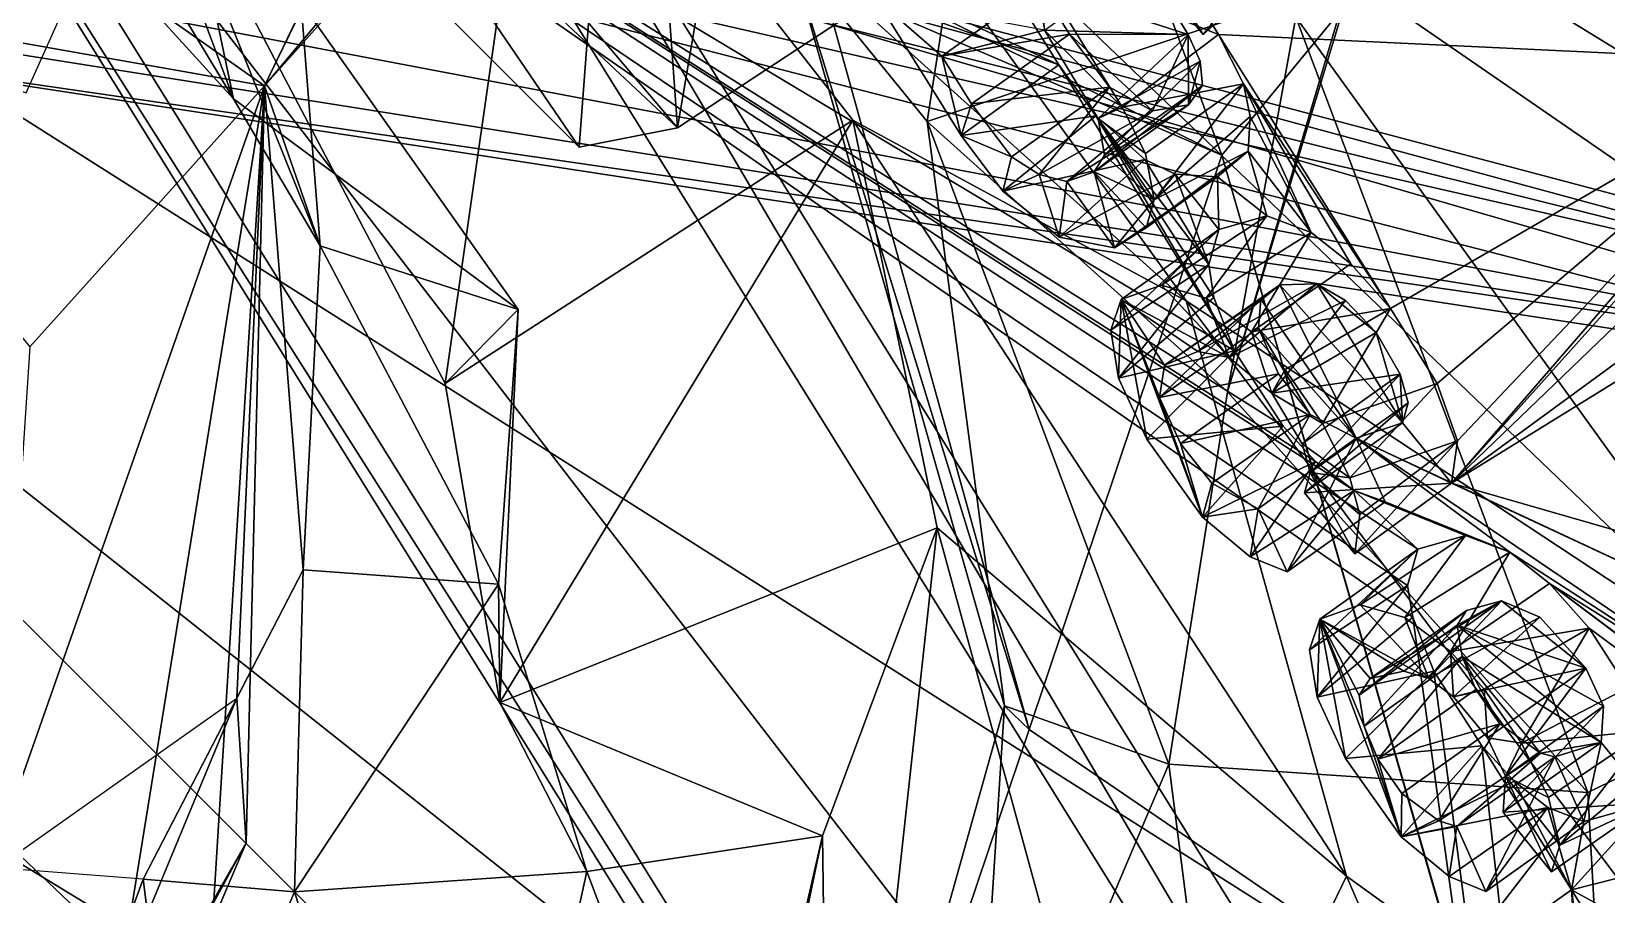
# Model space of a CAD drawing. Header units: metres. Extents: x -7.7 to 8, y -8.9 to 8.6.
# Drawn here: x 2.551 to 4.59, y -1.912 to -0.795 of the extents above; entities that cross this region are included whole.
import ezdxf

# ---------------------------------------------------------------- set-up
doc = ezdxf.new("R2010")
doc.units = ezdxf.units.M
doc.layers.add('LIBERTY', color=1, linetype='CONTINUOUS')

msp = doc.modelspace()

# ---------------------------------------------------------------- linework, layer by layer
at = {"layer": 'LIBERTY', "color": 7}
for points in [[(-7.53329, 8.63299, 0.068), (6.51222, 8.63299, 0.068), (-7.65053, -5.52977, 0.068)], [(-7.65053, -5.52977, 0.068), (6.51222, 8.63299, 0.068), (-7.53329, -5.64701, 0.068)], [(6.51222, 8.63299, 0.068), (6.62947, 8.51574, 0.068), (-7.53329, -5.64701, 0.068)], [(6.62947, 8.51574, 0.068), (6.51222, -5.64701, 0.068), (-7.53329, -5.64701, 0.068)], [(-7.53329, 8.51574, 1.70282), (-7.53329, -5.52977, 1.70282), (6.51222, -5.52977, 1.70282)], [(6.51222, 8.51574, 1.70282), (-7.53329, 8.51574, 1.70282), (6.51222, -5.52977, 1.70282)]]:
    msp.add_3dface(points, dxfattribs=at)
at = {"layer": 'LIBERTY', "color": 8}
for points in [[(3.09125, -2.94536, 1.95232), (2.42147, -2.90493, 3.33025), (-0.476806, 1.00573, 1.70282)], [(3.09125, -2.94536, 1.95232), (-0.476806, 1.00573, 1.70282), (3.81552, -3.07995, 1.70282)], [(-0.476806, 1.00573, 1.70282), (4.36626, -2.83686, 1.70282), (3.81552, -3.07995, 1.70282)], [(-0.476806, 1.00573, 1.70282), (4.42365, -2.10151, 1.70282), (4.36626, -2.83686, 1.70282)], [(-0.476806, 1.00573, 1.70282), (4.09195, -0.954796, 1.70282), (4.42365, -2.10151, 1.70282)], [(-0.476806, 1.00573, 1.70282), (4.42515, -0.550049, 1.70282), (4.09195, -0.954796, 1.70282)], [(2.16736, 0.186922, 29.0516), (2.81202, -0.882034, 33.3755), (2.61659, -0.356624, 28.8649)], [(2.36592, -0.391773, 33.5739), (2.81202, -0.882034, 33.3755), (2.16736, 0.186922, 29.0516)], [(3.57094, 0.163395, 33.2187), (3.38713, -0.919402, 34.2822), (3.32601, -0.066635, 33.1749)], [(3.64106, -0.752507, 34.4576), (3.38713, -0.919402, 34.2822), (3.57094, 0.163395, 33.2187)], [(3.2598, -0.944465, 34.0276), (3.04172, -0.726131, 33.5475), (3.32601, -0.066635, 33.1749)], [(3.38713, -0.919402, 34.2822), (3.2598, -0.944465, 34.0276), (3.32601, -0.066635, 33.1749)], [(1.67952, -0.240469, 2.20049), (1.68753, -0.217203, 2.21769), (3.08211, -3.47041, 1.70282)], [(1.68753, -0.217203, 2.40791), (1.6805, -0.238395, 2.42249), (3.08211, -3.47041, 1.96668)], [(1.68753, -0.217203, 2.21769), (1.68753, -0.217203, 2.40791), (3.08211, -3.47041, 1.96668)], [(1.68753, -0.217203, 2.21769), (3.08211, -3.47041, 1.96668), (3.08211, -3.47041, 1.70282)], [(0.684698, -2.35278, 2.20046), (1.67952, -0.240469, 2.20049), (3.06417, -3.4705, 1.70282)], [(1.6805, -0.238395, 2.42249), (0.686482, -2.349, 2.42246), (3.06599, -3.47042, 1.98412)], [(1.67952, -0.240469, 2.20049), (3.08211, -3.47041, 1.70282), (3.06417, -3.4705, 1.70282)], [(1.6805, -0.238395, 2.42249), (3.06599, -3.47042, 1.98412), (3.08211, -3.47041, 1.96668)], [(4.41202, -0.226381, 16.4882), (4.09945, -1.26121, 11.1525), (4.25741, -0.726772, 10.876)], [(4.41202, -0.226381, 16.4882), (4.18778, -0.776061, 16.7334), (4.09945, -1.26121, 11.1525)], [(2.77332, -0.361149, 37.7065), (1.01292, -0.27148, 38.6061), (2.54358, -0.874036, 37.661)], [(4.06809, -0.798534, 29.933), (4.21234, -0.619004, 30.4223), (3.65123, -0.292127, 29.9212)], [(4.06809, -0.798534, 29.933), (3.65123, -0.292127, 29.9212), (3.9366, -0.590137, 29.0902)], [(3.86121, -0.329873, 2.36882), (3.56432, -0.69451, 2.36983), (4.09195, -0.954796, 1.92482)], [(4.42515, -0.550049, 1.92482), (3.86121, -0.329873, 2.36882), (4.09195, -0.954796, 1.92482)], [(2.61659, -0.356624, 28.8649), (3.08624, -1.25038, 28.5342), (3.20932, -0.390349, 28.0347)], [(2.61659, -0.356624, 28.8649), (3.18107, -1.15488, 33.3148), (3.08624, -1.25038, 28.5342)], [(2.81202, -0.882034, 33.3755), (3.18107, -1.15488, 33.3148), (2.61659, -0.356624, 28.8649)], [(3.79187, -0.387179, 10.0829), (3.7107, -0.911262, 10.2837), (3.53276, -0.692313, 7.23538)], [(4.25741, -0.726772, 10.876), (3.7107, -0.911262, 10.2837), (3.79187, -0.387179, 10.0829)], [(2.36592, -0.391773, 33.5739), (2.77341, -0.696311, 34.8756), (2.81202, -0.882034, 33.3755)], [(3.20932, -0.390349, 28.0347), (3.08624, -1.25038, 28.5342), (3.61436, -0.909579, 27.9094)], [(3.20932, -0.390349, 28.0347), (4.04582, -1.14359, 23.0502), (3.50184, -0.389012, 22.7512)], [(3.20932, -0.390349, 28.0347), (3.61436, -0.909579, 27.9094), (4.04582, -1.14359, 23.0502)], [(3.50184, -0.389012, 22.7512), (4.82246, -1.65586, 17.2668), (4.18778, -0.776061, 16.7334)], [(3.50184, -0.389012, 22.7512), (4.04582, -1.14359, 23.0502), (4.82246, -1.65586, 17.2668)], [(4.50979, -0.400688, 29.9379), (4.06809, -0.798534, 29.933), (3.9366, -0.590137, 29.0902)], [(4.50979, -0.400688, 29.9379), (4.21234, -0.619004, 30.4223), (4.06809, -0.798534, 29.933)], [(2.24523, -0.437132, 38.2854), (2.16848, -0.743574, 38.1501), (2.85238, -0.865172, 37.6327)], [(3.05978, -0.438064, 37.6779), (2.24523, -0.437132, 38.2854), (2.85238, -0.865172, 37.6327)], [(3.05978, -0.438064, 37.6779), (2.85238, -0.865172, 37.6327), (3.1366, -0.526411, 36.4591)], [(3.1366, -0.526411, 36.4591), (2.85238, -0.865172, 37.6327), (2.98956, -0.710726, 35.9501)], [(3.38713, -0.919402, 34.2822), (3.04777, -0.519412, 34.2721), (2.98753, -0.544816, 34.0013)], [(3.38713, -0.919402, 34.2822), (3.64106, -0.752507, 34.4576), (3.04777, -0.519412, 34.2721)], [(3.2598, -0.944465, 34.0276), (3.38713, -0.919402, 34.2822), (2.98753, -0.544816, 34.0013)], [(3.2598, -0.944465, 34.0276), (2.98753, -0.544816, 34.0013), (3.04172, -0.726131, 33.5475)], [(4.42515, -0.550049, 1.92482), (4.09195, -0.954796, 1.92482), (4.09195, -0.954796, 1.70282)], [(4.42515, -0.550049, 1.70282), (4.42515, -0.550049, 1.92482), (4.09195, -0.954796, 1.70282)], [(3.53276, -0.692313, 7.23538), (3.81071, -1.66783, 7.18759), (3.84272, -1.69853, 2.49447)], [(3.53276, -0.692313, 7.23538), (3.84272, -1.69853, 2.49447), (3.56432, -0.69451, 2.36983)], [(3.53276, -0.692313, 7.23538), (3.7107, -0.911262, 10.2837), (3.81071, -1.66783, 7.18759)], [(2.77341, -0.696311, 34.8756), (2.92458, -1.07215, 35.034), (2.81202, -0.882034, 33.3755)], [(2.90045, -0.7656, 35.4425), (2.92458, -1.07215, 35.034), (2.77341, -0.696311, 34.8756)], [(2.98956, -0.710726, 35.9501), (2.85238, -0.865172, 37.6327), (2.90045, -0.7656, 35.4425)], [(3.56432, -0.69451, 2.36983), (3.84272, -1.69853, 2.49447), (4.09195, -0.954796, 1.92482)], [(4.25741, -0.726772, 10.876), (4.09945, -1.26121, 11.1525), (3.7107, -0.911262, 10.2837)], [(2.16848, -0.743574, 38.1501), (2.54826, -1.20308, 37.757), (2.85238, -0.865172, 37.6327)], [(2.90045, -0.7656, 35.4425), (2.85238, -0.865172, 37.6327), (2.92458, -1.07215, 35.034)], [(4.09945, -1.26121, 11.1525), (4.18778, -0.776061, 16.7334), (4.56634, -1.78009, 10.9593)], [(4.18778, -0.776061, 16.7334), (4.82246, -1.65586, 17.2668), (4.56634, -1.78009, 10.9593)], [(2.85238, -0.865172, 37.6327), (2.5054, -1.85354, 36.4519), (2.67575, -1.95749, 36.3386)], [(2.85238, -0.865172, 37.6327), (2.54826, -1.20308, 37.757), (2.5054, -1.85354, 36.4519)], [(2.85238, -0.865172, 37.6327), (2.67575, -1.95749, 36.3386), (2.78516, -1.94827, 36.3118)], [(2.85238, -0.865172, 37.6327), (2.78516, -1.94827, 36.3118), (2.82858, -1.84536, 36.3115)], [(2.81668, -1.65788, 36.3139), (2.85238, -0.865172, 37.6327), (2.82858, -1.84536, 36.3115)], [(2.85238, -0.865172, 37.6327), (2.81668, -1.65788, 36.3139), (2.90236, -1.49199, 35.0762)], [(2.85238, -0.865172, 37.6327), (2.90236, -1.49199, 35.0762), (2.92458, -1.07215, 35.034)], [(2.81202, -0.882034, 33.3755), (2.92458, -1.07215, 35.034), (3.18107, -1.15488, 33.3148)], [(3.08624, -1.25038, 28.5342), (3.15706, -1.6635, 28.5097), (3.61436, -0.909579, 27.9094)], [(3.61436, -0.909579, 27.9094), (3.15706, -1.6635, 28.5097), (3.72365, -1.43733, 27.678)], [(3.61436, -0.909579, 27.9094), (4.25346, -1.8885, 23.2834), (4.04582, -1.14359, 23.0502)], [(3.61436, -0.909579, 27.9094), (3.72365, -1.43733, 27.678), (4.25346, -1.8885, 23.2834)], [(3.7107, -0.911262, 10.2837), (4.02365, -1.74363, 11.014), (3.81071, -1.66783, 7.18759)], [(4.09945, -1.26121, 11.1525), (4.02365, -1.74363, 11.014), (3.7107, -0.911262, 10.2837)], [(3.84272, -1.69853, 2.49447), (4.42226, -2.09404, 1.95633), (4.09195, -0.954796, 1.92482)], [(4.09195, -0.954796, 1.92482), (4.42226, -2.09404, 1.95633), (4.09195, -0.954796, 1.70282)], [(4.09195, -0.954796, 1.70282), (4.42226, -2.09404, 1.95633), (4.42365, -2.10151, 1.70282)], [(2.92458, -1.07215, 35.034), (2.90236, -1.49199, 35.0762), (3.15531, -1.51025, 33.4188)], [(2.92458, -1.07215, 35.034), (3.15531, -1.51025, 33.4188), (3.18107, -1.15488, 33.3148)], [(3.08624, -1.25038, 28.5342), (3.18107, -1.15488, 33.3148), (3.15706, -1.6635, 28.5097)], [(3.18107, -1.15488, 33.3148), (3.15531, -1.51025, 33.4188), (3.15706, -1.6635, 28.5097)], [(4.04582, -1.14359, 23.0502), (5.01217, -2.43644, 17.5467), (4.82246, -1.65586, 17.2668)], [(4.04582, -1.14359, 23.0502), (4.25346, -1.8885, 23.2834), (5.01217, -2.43644, 17.5467)], [(4.02365, -1.74363, 11.014), (4.09945, -1.26121, 11.1525), (4.56634, -1.78009, 10.9593)], [(3.15706, -1.6635, 28.5097), (3.57485, -1.8363, 27.7961), (3.72365, -1.43733, 27.678)], [(3.72365, -1.43733, 27.678), (3.57485, -1.8363, 27.7961), (3.58648, -2.6871, 23.4729)], [(3.72365, -1.43733, 27.678), (3.58648, -2.6871, 23.4729), (3.99404, -2.4262, 23.4057)], [(3.72365, -1.43733, 27.678), (3.99404, -2.4262, 23.4057), (4.25346, -1.8885, 23.2834)], [(2.90236, -1.49199, 35.0762), (2.69532, -1.89272, 35.0338), (2.89114, -1.90897, 33.3944)], [(2.90236, -1.49199, 35.0762), (2.81668, -1.65788, 36.3139), (2.69532, -1.89272, 35.0338)], [(3.15531, -1.51025, 33.4188), (2.90236, -1.49199, 35.0762), (2.89114, -1.90897, 33.3944)], [(3.15531, -1.51025, 33.4188), (2.89114, -1.90897, 33.3944), (3.26983, -1.88262, 28.5144)], [(3.15531, -1.51025, 33.4188), (3.26983, -1.88262, 28.5144), (3.15706, -1.6635, 28.5097)], [(2.69532, -1.89272, 35.0338), (2.81668, -1.65788, 36.3139), (2.50383, -2.41183, 34.9356)], [(2.81668, -1.65788, 36.3139), (2.82858, -1.84536, 36.3115), (2.50383, -2.41183, 34.9356)], [(2.50511, -1.87795, 35.4904), (2.81668, -1.65788, 36.3139), (2.69532, -1.89272, 35.0338)], [(3.15706, -1.6635, 28.5097), (3.26983, -1.88262, 28.5144), (3.57485, -1.8363, 27.7961)], [(3.81071, -1.66783, 7.18759), (3.76726, -2.34854, 7.31352), (3.60259, -2.41119, 2.65187)], [(3.81071, -1.66783, 7.18759), (3.60259, -2.41119, 2.65187), (3.84272, -1.69853, 2.49447)], [(4.02365, -1.74363, 11.014), (3.76726, -2.34854, 7.31352), (3.81071, -1.66783, 7.18759)], [(4.82246, -1.65586, 17.2668), (4.60871, -2.55229, 11.3975), (4.56634, -1.78009, 10.9593)], [(3.84272, -1.69853, 2.49447), (3.60259, -2.41119, 2.65187), (4.42226, -2.09404, 1.95633)], [(4.02365, -1.74363, 11.014), (4.10462, -2.37792, 11.4317), (3.76726, -2.34854, 7.31352)], [(4.10462, -2.37792, 11.4317), (4.02365, -1.74363, 11.014), (4.56634, -1.78009, 10.9593)], [(4.60871, -2.55229, 11.3975), (4.10462, -2.37792, 11.4317), (4.56634, -1.78009, 10.9593)], [(2.67575, -1.95749, 36.3386), (2.5054, -1.85354, 36.4519), (2.19262, -2.61583, 35.2736)], [(2.82858, -1.84536, 36.3115), (2.47122, -2.50258, 35.147), (2.50383, -2.41183, 34.9356)], [(2.82858, -1.84536, 36.3115), (2.78516, -1.94827, 36.3118), (2.47122, -2.50258, 35.147)], [(3.26983, -1.88262, 28.5144), (3.4604, -2.38711, 27.9572), (3.57485, -1.8363, 27.7961)], [(3.57485, -1.8363, 27.7961), (3.27509, -3.14665, 23.7671), (3.58648, -2.6871, 23.4729)], [(3.57485, -1.8363, 27.7961), (3.4604, -2.38711, 27.9572), (3.27509, -3.14665, 23.7671)], [(2.69532, -1.89272, 35.0338), (2.50383, -2.41183, 34.9356), (2.74214, -2.26462, 33.4526)], [(2.69532, -1.89272, 35.0338), (2.74214, -2.26462, 33.4526), (2.89114, -1.90897, 33.3944)], [(2.89114, -1.90897, 33.3944), (3.11034, -2.60907, 29.1039), (3.26983, -1.88262, 28.5144)], [(3.26983, -1.88262, 28.5144), (3.11034, -2.60907, 29.1039), (3.4604, -2.38711, 27.9572)], [(4.25346, -1.8885, 23.2834), (3.99404, -2.4262, 23.4057), (4.71943, -2.96293, 17.5534)], [(4.25346, -1.8885, 23.2834), (4.71943, -2.96293, 17.5534), (5.01217, -2.43644, 17.5467)], [(2.89114, -1.90897, 33.3944), (2.74214, -2.26462, 33.4526), (3.11034, -2.60907, 29.1039)]]:
    msp.add_3dface(points, dxfattribs=at)
at = {"layer": 'LIBERTY', "color": 6}
for points in [[(5.55437, 0.389197, 34.1031), (7.35509, -2.50623, 33.6203), (2.68287, 0.361158, 28.6955)], [(2.12147, 0.088042, 28.8818), (2.53156, 0.379652, 28.6626), (5.18581, -3.88819, 27.9509)], [(2.53156, 0.379652, 28.6626), (2.68287, 0.361158, 28.6955), (5.18581, -3.88819, 27.9509)], [(2.68287, 0.361158, 28.6955), (5.24294, -3.75526, 28.0091), (5.18581, -3.88819, 27.9509)], [(2.68287, 0.361158, 28.6955), (7.73809, -3.12207, 33.5176), (5.24294, -3.75526, 28.0091)], [(7.35509, -2.50623, 33.6203), (7.73809, -3.12207, 33.5176), (2.68287, 0.361158, 28.6955)], [(2.13823, -0.026124, 28.9868), (2.12147, 0.088042, 28.8818), (4.77571, -4.17979, 28.1702)], [(4.77571, -4.17979, 28.1702), (2.12147, 0.088042, 28.8818), (5.18581, -3.88819, 27.9509)], [(4.86078, -0.835088, 33.0027), (5.00973, 0.001915, 34.3944), (3.67388, -0.132248, 31.7176)], [(4.69831, -4.14255, 28.3003), (2.13823, -0.026124, 28.9868), (4.77571, -4.17979, 28.1702)], [(4.33934, -1.5532, 31.0725), (2.13823, -0.026124, 28.9868), (4.69831, -4.14255, 28.3003)], [(4.33934, -1.5532, 31.0725), (4.33273, -1.5123, 31.1145), (2.13823, -0.026124, 28.9868)], [(4.33273, -1.5123, 31.1145), (4.34577, -1.46511, 31.2016), (2.13823, -0.026124, 28.9868)], [(4.17154, -1.30573, 31.0878), (4.10872, -1.20832, 31.0998), (2.13823, -0.026124, 28.9868)], [(4.21345, -1.35174, 31.105), (4.17154, -1.30573, 31.0878), (2.13823, -0.026124, 28.9868)], [(4.26359, -1.38933, 31.1487), (4.21345, -1.35174, 31.105), (2.13823, -0.026124, 28.9868)], [(4.34577, -1.46511, 31.2016), (4.26359, -1.38933, 31.1487), (2.13823, -0.026124, 28.9868)], [(4.10872, -1.20832, 31.0998), (3.88089, -0.837985, 31.1662), (2.13823, -0.026124, 28.9868)], [(3.88089, -0.837985, 31.1662), (3.77135, -0.662108, 31.1953), (2.13823, -0.026124, 28.9868)], [(4.86078, -0.835088, 33.0027), (3.67388, -0.132248, 31.7176), (3.75123, -0.256619, 31.6969)], [(4.86078, -0.835088, 33.0027), (3.75123, -0.256619, 31.6969), (3.84321, -0.40452, 31.6722)], [(4.86078, -0.835088, 33.0027), (3.84321, -0.40452, 31.6722), (3.92056, -0.528891, 31.6515)], [(4.86078, -0.835088, 33.0027), (3.92056, -0.528891, 31.6515), (3.97178, -0.611245, 31.6377)], [(3.97178, -0.611245, 31.6377), (3.8448, -0.701533, 31.7056), (4.08776, -0.798467, 31.6057)], [(4.86078, -0.835088, 33.0027), (3.97178, -0.611245, 31.6377), (4.08776, -0.798467, 31.6057)], [(3.64438, -0.752396, 31.2631), (3.77135, -0.662108, 31.1953), (3.88089, -0.837985, 31.1662)], [(3.96306, -0.892669, 31.6726), (3.8448, -0.701533, 31.7056), (3.86246, -0.793052, 31.617)], [(3.8448, -0.701533, 31.7056), (3.96306, -0.892669, 31.6726), (4.08776, -0.798467, 31.6057)], [(4.04863, -0.798712, 31.5322), (3.98944, -0.702763, 31.5491), (3.85655, -0.736488, 31.2557)], [(3.86246, -0.793052, 31.617), (3.98944, -0.702763, 31.5491), (4.04863, -0.798712, 31.5322)], [(3.72957, -0.826776, 31.3236), (3.64438, -0.752396, 31.2631), (3.75466, -0.929396, 31.234)], [(3.72957, -0.826776, 31.3236), (3.86246, -0.793052, 31.617), (3.64438, -0.752396, 31.2631)], [(3.75466, -0.929396, 31.234), (3.64438, -0.752396, 31.2631), (3.88089, -0.837985, 31.1662)], [(3.86246, -0.793052, 31.617), (3.72957, -0.826776, 31.3236), (3.85655, -0.736488, 31.2557)], [(3.85655, -0.736488, 31.2557), (3.72957, -0.826776, 31.3236), (3.89488, -0.798114, 31.2454)], [(4.04863, -0.798712, 31.5322), (3.85655, -0.736488, 31.2557), (3.89488, -0.798114, 31.2454)], [(3.96306, -0.892669, 31.6726), (3.86246, -0.793052, 31.617), (3.9319, -0.907436, 31.5947)], [(3.9319, -0.907436, 31.5947), (3.86246, -0.793052, 31.617), (4.04863, -0.798712, 31.5322)], [(3.72957, -0.826776, 31.3236), (3.7679, -0.888401, 31.3133), (3.89488, -0.798114, 31.2454)], [(3.7679, -0.888401, 31.3133), (3.94675, -0.866574, 31.2514), (3.89488, -0.798114, 31.2454)], [(3.94675, -0.866574, 31.2514), (4.00236, -0.897403, 31.3144), (3.89488, -0.798114, 31.2454)], [(4.00236, -0.897403, 31.3144), (4.04863, -0.798712, 31.5322), (3.89488, -0.798114, 31.2454)], [(3.9319, -0.907436, 31.5947), (4.04863, -0.798712, 31.5322), (4.0642, -0.833119, 31.5155)], [(4.08776, -0.798467, 31.6057), (3.96306, -0.892669, 31.6726), (4.12025, -0.86243, 31.5814)], [(4.04888, -0.889813, 31.4115), (4.04863, -0.798712, 31.5322), (4.00236, -0.897403, 31.3144)], [(4.0642, -0.833119, 31.5155), (4.04863, -0.798712, 31.5322), (4.04888, -0.889813, 31.4115)], [(4.08776, -0.798467, 31.6057), (4.12025, -0.86243, 31.5814), (4.31039, -1.15361, 31.5497)], [(4.86078, -0.835088, 33.0027), (4.08776, -0.798467, 31.6057), (4.31039, -1.15361, 31.5497)], [(3.7679, -0.888401, 31.3133), (3.72957, -0.826776, 31.3236), (3.75466, -0.929396, 31.234)], [(3.94022, -0.955024, 31.547), (3.9319, -0.907436, 31.5947), (4.0642, -0.833119, 31.5155)], [(3.94022, -0.955024, 31.547), (4.0642, -0.833119, 31.5155), (4.06719, -0.864735, 31.4791)], [(4.06719, -0.864735, 31.4791), (4.0642, -0.833119, 31.5155), (4.04888, -0.889813, 31.4115)], [(4.86078, -0.835088, 33.0027), (4.31039, -1.15361, 31.5497), (4.37105, -1.25051, 31.5343)], [(4.86078, -0.835088, 33.0027), (4.37105, -1.25051, 31.5343), (4.39734, -1.32486, 31.4846)], [(4.85187, -0.864059, 32.9475), (4.86078, -0.835088, 33.0027), (4.38973, -1.37979, 31.3973)], [(4.86078, -0.835088, 33.0027), (4.39734, -1.32486, 31.4846), (4.38973, -1.37979, 31.3973)], [(3.92896, -0.903661, 31.1688), (3.75466, -0.929396, 31.234), (3.88089, -0.837985, 31.1662)], [(3.92896, -0.903661, 31.1688), (3.88089, -0.837985, 31.1662), (4.10872, -1.20832, 31.0998)], [(3.7679, -0.888401, 31.3133), (3.81978, -0.956863, 31.3193), (3.94675, -0.866574, 31.2514)], [(3.81978, -0.956863, 31.3193), (3.85565, -0.97982, 31.3558), (3.94675, -0.866574, 31.2514)], [(3.85565, -0.97982, 31.3558), (4.00236, -0.897403, 31.3144), (3.94675, -0.866574, 31.2514)], [(3.92663, -0.976484, 31.493), (4.06719, -0.864735, 31.4791), (4.04888, -0.889813, 31.4115)], [(3.92663, -0.976484, 31.493), (3.94022, -0.955024, 31.547), (4.06719, -0.864735, 31.4791)], [(3.96306, -0.892669, 31.6726), (3.99327, -0.952719, 31.6493), (4.12025, -0.86243, 31.5814)], [(3.99327, -0.952719, 31.6493), (4.00441, -1.01271, 31.5903), (4.12025, -0.86243, 31.5814)], [(4.12025, -0.86243, 31.5814), (4.00441, -1.01271, 31.5903), (4.12903, -0.904659, 31.5416)], [(4.12025, -0.86243, 31.5814), (4.12903, -0.904659, 31.5416), (4.20772, -1.05481, 31.4891)], [(4.25901, -1.09552, 31.5309), (4.12025, -0.86243, 31.5814), (4.20772, -1.05481, 31.4891)], [(4.31039, -1.15361, 31.5497), (4.12025, -0.86243, 31.5814), (4.25901, -1.09552, 31.5309)], [(4.86842, -0.919373, 32.9049), (4.85187, -0.864059, 32.9475), (4.38973, -1.37979, 31.3973)], [(3.81978, -0.956863, 31.3193), (3.7679, -0.888401, 31.3133), (3.75466, -0.929396, 31.234)], [(3.85565, -0.97982, 31.3558), (3.89138, -0.989104, 31.4103), (4.00236, -0.897403, 31.3144)], [(3.89138, -0.989104, 31.4103), (4.04888, -0.889813, 31.4115), (4.00236, -0.897403, 31.3144)], [(3.92663, -0.976484, 31.493), (4.04888, -0.889813, 31.4115), (3.89138, -0.989104, 31.4103)], [(3.99327, -0.952719, 31.6493), (3.96306, -0.892669, 31.6726), (3.9319, -0.907436, 31.5947)], [(3.80857, -1.00143, 31.239), (3.75466, -0.929396, 31.234), (3.92896, -0.903661, 31.1688)], [(3.99263, -0.960543, 31.2122), (3.80857, -1.00143, 31.239), (3.92896, -0.903661, 31.1688)], [(4.07539, -1.09653, 31.1862), (3.99263, -0.960543, 31.2122), (3.92896, -0.903661, 31.1688)], [(4.07539, -1.09653, 31.1862), (3.92896, -0.903661, 31.1688), (4.08186, -1.13918, 31.1415)], [(4.08186, -1.13918, 31.1415), (3.92896, -0.903661, 31.1688), (4.10872, -1.20832, 31.0998)], [(3.99327, -0.952719, 31.6493), (3.9319, -0.907436, 31.5947), (4.00441, -1.01271, 31.5903)], [(4.00441, -1.01271, 31.5903), (3.9319, -0.907436, 31.5947), (3.94022, -0.955024, 31.547)], [(4.12903, -0.904659, 31.5416), (4.00441, -1.01271, 31.5903), (4.12638, -0.949817, 31.4766)], [(4.20772, -1.05481, 31.4891), (4.12903, -0.904659, 31.5416), (4.12638, -0.949817, 31.4766)], [(3.80857, -1.00143, 31.239), (3.81978, -0.956863, 31.3193), (3.75466, -0.929396, 31.234)], [(4.91365, -0.996227, 32.8873), (4.86842, -0.919373, 32.9049), (4.38973, -1.37979, 31.3973)], [(3.85565, -0.97982, 31.3558), (3.81978, -0.956863, 31.3193), (3.80857, -1.00143, 31.239)], [(4.00441, -1.01271, 31.5903), (3.94022, -0.955024, 31.547), (3.92663, -0.976484, 31.493)], [(4.00441, -1.01271, 31.5903), (3.99424, -1.04877, 31.5233), (4.12638, -0.949817, 31.4766)], [(4.12638, -0.949817, 31.4766), (3.99424, -1.04877, 31.5233), (4.08634, -0.982702, 31.358)], [(4.15021, -1.03345, 31.41), (4.12638, -0.949817, 31.4766), (4.08634, -0.982702, 31.358)], [(4.20772, -1.05481, 31.4891), (4.12638, -0.949817, 31.4766), (4.15021, -1.03345, 31.41)], [(3.88167, -1.06123, 31.2962), (3.80857, -1.00143, 31.239), (3.99263, -0.960543, 31.2122)], [(4.03188, -0.979504, 31.2604), (3.88167, -1.06123, 31.2962), (3.99263, -0.960543, 31.2122)], [(3.95317, -1.07477, 31.412), (3.92663, -0.976484, 31.493), (3.89138, -0.989104, 31.4103)], [(3.99424, -1.04877, 31.5233), (4.00441, -1.01271, 31.5903), (3.92663, -0.976484, 31.493)], [(3.99424, -1.04877, 31.5233), (3.92663, -0.976484, 31.493), (3.95317, -1.07477, 31.412)], [(4.03188, -0.979504, 31.2604), (3.99263, -0.960543, 31.2122), (4.07539, -1.09653, 31.1862)], [(3.88167, -1.06123, 31.2962), (3.85565, -0.97982, 31.3558), (3.80857, -1.00143, 31.239)], [(3.89138, -0.989104, 31.4103), (3.85565, -0.97982, 31.3558), (3.88167, -1.06123, 31.2962)], [(3.95317, -1.07477, 31.412), (3.88167, -1.06123, 31.2962), (4.03188, -0.979504, 31.2604)], [(3.95317, -1.07477, 31.412), (3.89138, -0.989104, 31.4103), (3.88167, -1.06123, 31.2962)], [(4.08634, -0.982702, 31.358), (3.95317, -1.07477, 31.412), (4.03188, -0.979504, 31.2604)], [(3.99424, -1.04877, 31.5233), (3.95317, -1.07477, 31.412), (4.08634, -0.982702, 31.358)], [(4.08829, -1.0511, 31.2707), (4.08634, -0.982702, 31.358), (4.03188, -0.979504, 31.2604)], [(4.08829, -1.0511, 31.2707), (4.03188, -0.979504, 31.2604), (4.07539, -1.09653, 31.1862)], [(4.15021, -1.03345, 31.41), (4.08634, -0.982702, 31.358), (4.08829, -1.0511, 31.2707)], [(4.94556, -1.03607, 32.894), (4.91365, -0.996227, 32.8873), (4.38973, -1.37979, 31.3973)], [(4.01384, -1.12323, 31.461), (4.15021, -1.03345, 31.41), (4.08829, -1.0511, 31.2707)], [(4.01384, -1.12323, 31.461), (4.07165, -1.13983, 31.547), (4.15021, -1.03345, 31.41)], [(4.07165, -1.13983, 31.547), (4.20772, -1.05481, 31.4891), (4.15021, -1.03345, 31.41)], [(4.72099, -1.47503, 31.8902), (4.94556, -1.03607, 32.894), (4.38973, -1.37979, 31.3973)], [(3.94835, -1.18163, 31.2608), (4.08829, -1.0511, 31.2707), (4.07539, -1.09653, 31.1862)], [(3.9617, -1.14194, 31.3386), (4.08829, -1.0511, 31.2707), (3.94835, -1.18163, 31.2608)], [(3.9617, -1.14194, 31.3386), (4.01384, -1.12323, 31.461), (4.08829, -1.0511, 31.2707)], [(4.07165, -1.13983, 31.547), (4.13064, -1.18375, 31.5989), (4.20772, -1.05481, 31.4891)], [(4.13064, -1.18375, 31.5989), (4.25901, -1.09552, 31.5309), (4.20772, -1.05481, 31.4891)], [(3.95833, -1.24362, 31.1971), (3.94835, -1.18163, 31.2608), (4.07539, -1.09653, 31.1862)], [(3.95833, -1.24362, 31.1971), (4.07539, -1.09653, 31.1862), (4.08186, -1.13918, 31.1415)], [(4.13064, -1.18375, 31.5989), (4.31039, -1.15361, 31.5497), (4.25901, -1.09552, 31.5309)], [(4.10159, -1.21697, 31.5004), (4.06087, -1.20898, 31.4349), (4.21506, -1.1215, 31.4142)], [(4.21506, -1.1215, 31.4142), (4.06087, -1.20898, 31.4349), (4.16732, -1.1228, 31.3231)], [(4.25211, -1.14286, 31.455), (4.10159, -1.21697, 31.5004), (4.21506, -1.1215, 31.4142)], [(4.32612, -1.30165, 31.3823), (4.21506, -1.1215, 31.4142), (4.16732, -1.1228, 31.3231)], [(4.29193, -1.18442, 31.4742), (4.25211, -1.14286, 31.455), (4.21506, -1.1215, 31.4142)], [(4.29193, -1.18442, 31.4742), (4.21506, -1.1215, 31.4142), (4.32612, -1.30165, 31.3823)], [(3.9617, -1.14194, 31.3386), (3.94835, -1.18163, 31.2608), (3.95833, -1.24362, 31.1971)], [(3.95833, -1.24362, 31.1971), (4.08186, -1.13918, 31.1415), (4.10872, -1.20832, 31.0998)], [(3.9617, -1.14194, 31.3386), (3.95833, -1.24362, 31.1971), (3.99497, -1.32259, 31.1606)], [(4.10159, -1.21697, 31.5004), (4.01384, -1.12323, 31.461), (3.9617, -1.14194, 31.3386)], [(4.06708, -1.42376, 31.161), (3.9617, -1.14194, 31.3386), (3.99497, -1.32259, 31.1606)], [(4.06087, -1.20898, 31.4349), (4.10159, -1.21697, 31.5004), (3.9617, -1.14194, 31.3386)], [(4.06087, -1.20898, 31.4349), (3.9617, -1.14194, 31.3386), (4.01788, -1.22659, 31.3311)], [(4.01788, -1.22659, 31.3311), (3.9617, -1.14194, 31.3386), (4.01156, -1.26852, 31.2635)], [(4.01156, -1.26852, 31.2635), (3.9617, -1.14194, 31.3386), (4.06708, -1.42376, 31.161)], [(4.01788, -1.22659, 31.3311), (4.01156, -1.26852, 31.2635), (4.1426, -1.14152, 31.252)], [(4.1426, -1.14152, 31.252), (4.01156, -1.26852, 31.2635), (4.13949, -1.17908, 31.1963)], [(4.10159, -1.21697, 31.5004), (4.07165, -1.13983, 31.547), (4.01384, -1.12323, 31.461)], [(4.06087, -1.20898, 31.4349), (4.01788, -1.22659, 31.3311), (4.16732, -1.1228, 31.3231)], [(4.16732, -1.1228, 31.3231), (4.01788, -1.22659, 31.3311), (4.1426, -1.14152, 31.252)], [(4.13064, -1.18375, 31.5989), (4.07165, -1.13983, 31.547), (4.10159, -1.21697, 31.5004)], [(4.26611, -1.32119, 31.2441), (4.1426, -1.14152, 31.252), (4.13949, -1.17908, 31.1963)], [(4.16732, -1.1228, 31.3231), (4.1426, -1.14152, 31.252), (4.26611, -1.32119, 31.2441)], [(4.32612, -1.30165, 31.3823), (4.16732, -1.1228, 31.3231), (4.26611, -1.32119, 31.2441)], [(4.157, -1.26299, 31.5429), (4.10159, -1.21697, 31.5004), (4.25211, -1.14286, 31.455)], [(4.13064, -1.18375, 31.5989), (4.17423, -1.23255, 31.6156), (4.31039, -1.15361, 31.5497)], [(4.29193, -1.18442, 31.4742), (4.157, -1.26299, 31.5429), (4.25211, -1.14286, 31.455)], [(4.17423, -1.23255, 31.6156), (4.22254, -1.30231, 31.6131), (4.31039, -1.15361, 31.5497)], [(4.31039, -1.15361, 31.5497), (4.22254, -1.30231, 31.6131), (4.37105, -1.25051, 31.5343)], [(4.13949, -1.17908, 31.1963), (4.01156, -1.26852, 31.2635), (4.16568, -1.23811, 31.1667)], [(4.20645, -1.29059, 31.1732), (4.13949, -1.17908, 31.1963), (4.16568, -1.23811, 31.1667)], [(4.26611, -1.32119, 31.2441), (4.13949, -1.17908, 31.1963), (4.20645, -1.29059, 31.1732)], [(4.157, -1.26299, 31.5429), (4.13064, -1.18375, 31.5989), (4.10159, -1.21697, 31.5004)], [(4.17423, -1.23255, 31.6156), (4.13064, -1.18375, 31.5989), (4.157, -1.26299, 31.5429)], [(4.157, -1.26299, 31.5429), (4.29193, -1.18442, 31.4742), (4.32298, -1.23838, 31.4606)], [(4.32298, -1.23838, 31.4606), (4.29193, -1.18442, 31.4742), (4.32612, -1.30165, 31.3823)], [(3.99497, -1.32259, 31.1606), (3.95833, -1.24362, 31.1971), (4.10872, -1.20832, 31.0998)], [(3.99497, -1.32259, 31.1606), (4.10872, -1.20832, 31.0998), (4.17154, -1.30573, 31.0878)], [(4.01156, -1.26852, 31.2635), (4.03871, -1.3284, 31.2346), (4.16568, -1.23811, 31.1667)], [(4.03871, -1.3284, 31.2346), (4.20645, -1.29059, 31.1732), (4.16568, -1.23811, 31.1667)], [(4.22254, -1.30231, 31.6131), (4.17423, -1.23255, 31.6156), (4.157, -1.26299, 31.5429)], [(4.19601, -1.32867, 31.5284), (4.157, -1.26299, 31.5429), (4.32298, -1.23838, 31.4606)], [(4.20641, -1.36579, 31.4985), (4.19601, -1.32867, 31.5284), (4.32298, -1.23838, 31.4606)], [(4.20641, -1.36579, 31.4985), (4.32298, -1.23838, 31.4606), (4.33338, -1.2755, 31.4306)], [(4.33338, -1.2755, 31.4306), (4.32298, -1.23838, 31.4606), (4.32612, -1.30165, 31.3823)], [(4.22254, -1.30231, 31.6131), (4.157, -1.26299, 31.5429), (4.19601, -1.32867, 31.5284)], [(4.22254, -1.30231, 31.6131), (4.25772, -1.37266, 31.5854), (4.37105, -1.25051, 31.5343)], [(4.37105, -1.25051, 31.5343), (4.25772, -1.37266, 31.5854), (4.39734, -1.32486, 31.4846)], [(4.03871, -1.3284, 31.2346), (4.01156, -1.26852, 31.2635), (4.06708, -1.42376, 31.161)], [(4.19915, -1.39194, 31.4502), (4.33338, -1.2755, 31.4306), (4.32612, -1.30165, 31.3823)], [(4.19915, -1.39194, 31.4502), (4.20641, -1.36579, 31.4985), (4.33338, -1.2755, 31.4306)], [(4.03871, -1.3284, 31.2346), (4.07935, -1.3797, 31.2424), (4.20645, -1.29059, 31.1732)], [(4.07935, -1.3797, 31.2424), (4.1394, -1.41295, 31.3105), (4.20645, -1.29059, 31.1732)], [(4.1394, -1.41295, 31.3105), (4.26611, -1.32119, 31.2441), (4.20645, -1.29059, 31.1732)], [(4.25772, -1.37266, 31.5854), (4.22254, -1.30231, 31.6131), (4.19601, -1.32867, 31.5284)], [(4.38973, -1.37979, 31.3973), (4.19915, -1.39194, 31.4502), (4.32612, -1.30165, 31.3823)], [(4.38973, -1.37979, 31.3973), (4.32612, -1.30165, 31.3823), (4.26611, -1.32119, 31.2441)], [(4.06708, -1.42376, 31.161), (3.99497, -1.32259, 31.1606), (4.17154, -1.30573, 31.0878)], [(4.21345, -1.35174, 31.105), (4.06708, -1.42376, 31.161), (4.17154, -1.30573, 31.0878)], [(4.1394, -1.41295, 31.3105), (4.17669, -1.49429, 31.2721), (4.26611, -1.32119, 31.2441)], [(4.26611, -1.32119, 31.2441), (4.17669, -1.49429, 31.2721), (4.30366, -1.404, 31.2042)], [(4.25772, -1.37266, 31.5854), (4.27067, -1.42019, 31.5464), (4.39734, -1.32486, 31.4846)], [(4.39734, -1.32486, 31.4846), (4.27067, -1.42019, 31.5464), (4.26435, -1.4712, 31.4667)], [(4.39734, -1.32486, 31.4846), (4.26435, -1.4712, 31.4667), (4.38973, -1.37979, 31.3973)], [(4.46519, -1.46882, 31.4201), (4.88649, -1.74114, 31.8458), (4.26611, -1.32119, 31.2441)], [(4.46519, -1.46882, 31.4201), (4.26611, -1.32119, 31.2441), (4.30366, -1.404, 31.2042)], [(4.88649, -1.74114, 31.8458), (4.77256, -1.55794, 31.8764), (4.26611, -1.32119, 31.2441)], [(4.77256, -1.55794, 31.8764), (4.38973, -1.37979, 31.3973), (4.26611, -1.32119, 31.2441)], [(4.07935, -1.3797, 31.2424), (4.03871, -1.3284, 31.2346), (4.06708, -1.42376, 31.161)], [(4.25772, -1.37266, 31.5854), (4.19601, -1.32867, 31.5284), (4.20641, -1.36579, 31.4985)], [(4.12899, -1.47521, 31.2082), (4.06708, -1.42376, 31.161), (4.21345, -1.35174, 31.105)], [(4.26359, -1.38933, 31.1487), (4.12899, -1.47521, 31.2082), (4.21345, -1.35174, 31.105)], [(4.26435, -1.4712, 31.4667), (4.20641, -1.36579, 31.4985), (4.19915, -1.39194, 31.4502)], [(4.27067, -1.42019, 31.5464), (4.20641, -1.36579, 31.4985), (4.26435, -1.4712, 31.4667)], [(4.27067, -1.42019, 31.5464), (4.25772, -1.37266, 31.5854), (4.20641, -1.36579, 31.4985)], [(4.1394, -1.41295, 31.3105), (4.07935, -1.3797, 31.2424), (4.06708, -1.42376, 31.161)], [(4.26435, -1.4712, 31.4667), (4.19915, -1.39194, 31.4502), (4.38973, -1.37979, 31.3973)], [(4.77256, -1.55794, 31.8764), (4.72099, -1.47503, 31.8902), (4.38973, -1.37979, 31.3973)], [(4.17669, -1.49429, 31.2721), (4.12899, -1.47521, 31.2082), (4.26359, -1.38933, 31.1487)], [(4.30366, -1.404, 31.2042), (4.17669, -1.49429, 31.2721), (4.26359, -1.38933, 31.1487)], [(4.40769, -1.44746, 31.3409), (4.30366, -1.404, 31.2042), (4.26359, -1.38933, 31.1487)], [(4.34577, -1.46511, 31.2016), (4.40769, -1.44746, 31.3409), (4.26359, -1.38933, 31.1487)], [(4.40769, -1.44746, 31.3409), (4.46519, -1.46882, 31.4201), (4.30366, -1.404, 31.2042)], [(4.12899, -1.47521, 31.2082), (4.1394, -1.41295, 31.3105), (4.06708, -1.42376, 31.161)], [(4.17669, -1.49429, 31.2721), (4.1394, -1.41295, 31.3105), (4.12899, -1.47521, 31.2082)], [(4.27132, -1.53724, 31.3919), (4.40769, -1.44746, 31.3409), (4.34577, -1.46511, 31.2016)], [(4.27132, -1.53724, 31.3919), (4.32912, -1.55383, 31.478), (4.40769, -1.44746, 31.3409)], [(4.32912, -1.55383, 31.478), (4.46519, -1.46882, 31.4201), (4.40769, -1.44746, 31.3409)], [(4.20583, -1.59565, 31.1918), (4.34577, -1.46511, 31.2016), (4.33273, -1.5123, 31.1145)], [(4.21918, -1.55595, 31.2695), (4.34577, -1.46511, 31.2016), (4.20583, -1.59565, 31.1918)], [(4.21918, -1.55595, 31.2695), (4.27132, -1.53724, 31.3919), (4.34577, -1.46511, 31.2016)], [(4.32912, -1.55383, 31.478), (4.38812, -1.59777, 31.5299), (4.46519, -1.46882, 31.4201)], [(4.38812, -1.59777, 31.5299), (4.51649, -1.50953, 31.4619), (4.46519, -1.46882, 31.4201)], [(4.51649, -1.50953, 31.4619), (4.88649, -1.74114, 31.8458), (4.46519, -1.46882, 31.4201)], [(4.21545, -1.65671, 31.1285), (4.20583, -1.59565, 31.1918), (4.33273, -1.5123, 31.1145)], [(4.21545, -1.65671, 31.1285), (4.33273, -1.5123, 31.1145), (4.33934, -1.5532, 31.0725)], [(4.38812, -1.59777, 31.5299), (4.56788, -1.56764, 31.4807), (4.51649, -1.50953, 31.4619)], [(4.56788, -1.56764, 31.4807), (7.19345, -3.50935, 33.8088), (4.51649, -1.50953, 31.4619)], [(7.19345, -3.50935, 33.8088), (4.94154, -1.82965, 31.8311), (4.51649, -1.50953, 31.4619)], [(4.94154, -1.82965, 31.8311), (4.88649, -1.74114, 31.8458), (4.51649, -1.50953, 31.4619)], [(4.36032, -1.6326, 31.4315), (4.27132, -1.53724, 31.3919), (4.21918, -1.55595, 31.2695)], [(4.28435, -1.63274, 31.2893), (4.26982, -1.65401, 31.2338), (4.40886, -1.54434, 31.2143)], [(4.40886, -1.54434, 31.2143), (4.26982, -1.65401, 31.2338), (4.3968, -1.56372, 31.1659)], [(4.36032, -1.6326, 31.4315), (4.32912, -1.55383, 31.478), (4.27132, -1.53724, 31.3919)], [(4.45452, -1.53223, 31.3158), (4.32764, -1.62308, 31.3831), (4.28435, -1.63274, 31.2893)], [(4.45452, -1.53223, 31.3158), (4.28435, -1.63274, 31.2893), (4.40886, -1.54434, 31.2143)], [(4.36032, -1.6326, 31.4315), (4.32764, -1.62308, 31.3831), (4.45452, -1.53223, 31.3158)], [(4.50392, -1.55318, 31.3803), (4.36032, -1.6326, 31.4315), (4.45452, -1.53223, 31.3158)], [(4.5635, -1.61906, 31.4041), (4.45452, -1.53223, 31.3158), (4.3968, -1.56372, 31.1659)], [(4.45452, -1.53223, 31.3158), (4.40886, -1.54434, 31.2143), (4.3968, -1.56372, 31.1659)], [(4.5635, -1.61906, 31.4041), (4.50392, -1.55318, 31.3803), (4.45452, -1.53223, 31.3158)], [(4.21918, -1.55595, 31.2695), (4.20583, -1.59565, 31.1918), (4.21545, -1.65671, 31.1285)], [(4.21545, -1.65671, 31.1285), (4.33934, -1.5532, 31.0725), (4.36649, -1.62307, 31.0303)], [(4.21918, -1.55595, 31.2695), (4.21545, -1.65671, 31.1285), (4.25222, -1.73644, 31.0913)], [(4.32458, -1.83777, 31.092), (4.21918, -1.55595, 31.2695), (4.25222, -1.73644, 31.0913)], [(4.32764, -1.62308, 31.3831), (4.36032, -1.6326, 31.4315), (4.21918, -1.55595, 31.2695)], [(4.28435, -1.63274, 31.2893), (4.32764, -1.62308, 31.3831), (4.21918, -1.55595, 31.2695)], [(4.28435, -1.63274, 31.2893), (4.21918, -1.55595, 31.2695), (4.26982, -1.65401, 31.2338)], [(4.26982, -1.65401, 31.2338), (4.21918, -1.55595, 31.2695), (4.27644, -1.6944, 31.1925)], [(4.27644, -1.6944, 31.1925), (4.21918, -1.55595, 31.2695), (4.32458, -1.83777, 31.092)], [(4.26982, -1.65401, 31.2338), (4.27644, -1.6944, 31.1925), (4.3968, -1.56372, 31.1659)], [(4.3968, -1.56372, 31.1659), (4.27644, -1.6944, 31.1925), (4.40341, -1.60412, 31.1246)], [(4.38812, -1.59777, 31.5299), (4.32912, -1.55383, 31.478), (4.36032, -1.6326, 31.4315)], [(4.36649, -1.62307, 31.0303), (4.33934, -1.5532, 31.0725), (4.69831, -4.14255, 28.3003)], [(4.39205, -1.65646, 31.4592), (4.36032, -1.6326, 31.4315), (4.50392, -1.55318, 31.3803)], [(4.38812, -1.59777, 31.5299), (4.43171, -1.64656, 31.5465), (4.56788, -1.56764, 31.4807)], [(4.5635, -1.61906, 31.4041), (4.39205, -1.65646, 31.4592), (4.50392, -1.55318, 31.3803)], [(4.5836, -1.71566, 31.3132), (4.3968, -1.56372, 31.1659), (4.40341, -1.60412, 31.1246)], [(4.5836, -1.71566, 31.3132), (4.5866, -1.66867, 31.3814), (4.3968, -1.56372, 31.1659)], [(4.5866, -1.66867, 31.3814), (4.5635, -1.61906, 31.4041), (4.3968, -1.56372, 31.1659)], [(4.43171, -1.64656, 31.5465), (4.48002, -1.71631, 31.5441), (4.56788, -1.56764, 31.4807)], [(4.56788, -1.56764, 31.4807), (4.48002, -1.71631, 31.5441), (4.6174, -1.64483, 31.4706)], [(7.19345, -3.50935, 33.8088), (4.56788, -1.56764, 31.4807), (4.6174, -1.64483, 31.4706)], [(4.27644, -1.6944, 31.1925), (4.29425, -1.73698, 31.1692), (4.40341, -1.60412, 31.1246)], [(4.40341, -1.60412, 31.1246), (4.29425, -1.73698, 31.1692), (4.42122, -1.64669, 31.1013)], [(4.39205, -1.65646, 31.4592), (4.38812, -1.59777, 31.5299), (4.36032, -1.6326, 31.4315)], [(4.43171, -1.64656, 31.5465), (4.38812, -1.59777, 31.5299), (4.39205, -1.65646, 31.4592)], [(4.40341, -1.60412, 31.1246), (4.42122, -1.64669, 31.1013), (4.45233, -1.69133, 31.1001)], [(4.50463, -1.72922, 31.1475), (4.40341, -1.60412, 31.1246), (4.45233, -1.69133, 31.1001)], [(4.50463, -1.72922, 31.1475), (4.5836, -1.71566, 31.3132), (4.40341, -1.60412, 31.1246)], [(4.25222, -1.73644, 31.0913), (4.21545, -1.65671, 31.1285), (4.36649, -1.62307, 31.0303)], [(4.25222, -1.73644, 31.0913), (4.36649, -1.62307, 31.0303), (4.42903, -1.71975, 31.0187)], [(4.42903, -1.71975, 31.0187), (4.36649, -1.62307, 31.0303), (4.69831, -4.14255, 28.3003)], [(4.43626, -1.70954, 31.4713), (4.39205, -1.65646, 31.4592), (4.5635, -1.61906, 31.4041)], [(4.45963, -1.75896, 31.4492), (4.43626, -1.70954, 31.4713), (4.5635, -1.61906, 31.4041)], [(4.45963, -1.75896, 31.4492), (4.5635, -1.61906, 31.4041), (4.5866, -1.66867, 31.3814)], [(4.42122, -1.64669, 31.1013), (4.29425, -1.73698, 31.1692), (4.45233, -1.69133, 31.1001)], [(4.43626, -1.70954, 31.4713), (4.43171, -1.64656, 31.5465), (4.39205, -1.65646, 31.4592)], [(4.48002, -1.71631, 31.5441), (4.43171, -1.64656, 31.5465), (4.43626, -1.70954, 31.4713)], [(4.6174, -1.64483, 31.4706), (4.48002, -1.71631, 31.5441), (4.64393, -1.69986, 31.4471)], [(4.45663, -1.80595, 31.3811), (4.5866, -1.66867, 31.3814), (4.5836, -1.71566, 31.3132)], [(4.45963, -1.75896, 31.4492), (4.5866, -1.66867, 31.3814), (4.45663, -1.80595, 31.3811)], [(4.29425, -1.73698, 31.1692), (4.32536, -1.78161, 31.168), (4.45233, -1.69133, 31.1001)], [(4.32536, -1.78161, 31.168), (4.37302, -1.81705, 31.21), (4.45233, -1.69133, 31.1001)], [(4.37302, -1.81705, 31.21), (4.50463, -1.72922, 31.1475), (4.45233, -1.69133, 31.1001)], [(4.29425, -1.73698, 31.1692), (4.27644, -1.6944, 31.1925), (4.32458, -1.83777, 31.092)], [(4.48002, -1.71631, 31.5441), (4.43626, -1.70954, 31.4713), (4.45963, -1.75896, 31.4492)], [(4.48002, -1.71631, 31.5441), (4.5152, -1.78666, 31.5163), (4.64393, -1.69986, 31.4471)], [(4.5152, -1.78666, 31.5163), (4.52996, -1.8484, 31.4618), (4.64393, -1.69986, 31.4471)], [(4.64393, -1.69986, 31.4471), (4.52996, -1.8484, 31.4618), (4.65513, -1.74391, 31.4094)], [(4.32458, -1.83777, 31.092), (4.25222, -1.73644, 31.0913), (4.42903, -1.71975, 31.0187)], [(4.47093, -1.76575, 31.0359), (4.32458, -1.83777, 31.092), (4.42903, -1.71975, 31.0187)], [(4.37302, -1.81705, 31.21), (4.3963, -1.8245, 31.2436), (4.50463, -1.72922, 31.1475)], [(4.3963, -1.8245, 31.2436), (4.52327, -1.73421, 31.1757), (4.50463, -1.72922, 31.1475)], [(4.47093, -1.76575, 31.0359), (4.42903, -1.71975, 31.0187), (4.54519, -1.90638, 30.9878)], [(4.54519, -1.90638, 30.9878), (4.42903, -1.71975, 31.0187), (4.69831, -4.14255, 28.3003)], [(4.64721, -1.7938, 31.3283), (4.45663, -1.80595, 31.3811), (4.5836, -1.71566, 31.3132)], [(4.5152, -1.78666, 31.5163), (4.48002, -1.71631, 31.5441), (4.45963, -1.75896, 31.4492)], [(4.52327, -1.73421, 31.1757), (4.5836, -1.71566, 31.3132), (4.50463, -1.72922, 31.1475)], [(4.5836, -1.71566, 31.3132), (4.52327, -1.73421, 31.1757), (4.56114, -1.81801, 31.1351)], [(4.64721, -1.7938, 31.3283), (4.5836, -1.71566, 31.3132), (4.56114, -1.81801, 31.1351)], [(4.32536, -1.78161, 31.168), (4.29425, -1.73698, 31.1692), (4.32458, -1.83777, 31.092)], [(4.3963, -1.8245, 31.2436), (4.43417, -1.9083, 31.203), (4.52327, -1.73421, 31.1757)], [(4.52327, -1.73421, 31.1757), (4.43417, -1.9083, 31.203), (4.56114, -1.81801, 31.1351)], [(4.65513, -1.74391, 31.4094), (4.52996, -1.8484, 31.4618), (4.64721, -1.7938, 31.3283)], [(4.51419, -1.79969, 31.0717), (4.32458, -1.83777, 31.092), (4.47093, -1.76575, 31.0359)], [(4.51927, -1.88319, 31.3956), (4.45963, -1.75896, 31.4492), (4.45663, -1.80595, 31.3811)], [(4.52996, -1.8484, 31.4618), (4.45963, -1.75896, 31.4492), (4.51927, -1.88319, 31.3956)], [(4.52996, -1.8484, 31.4618), (4.5152, -1.78666, 31.5163), (4.45963, -1.75896, 31.4492)], [(4.51419, -1.79969, 31.0717), (4.47093, -1.76575, 31.0359), (4.54519, -1.90638, 30.9878)], [(4.37302, -1.81705, 31.21), (4.32536, -1.78161, 31.168), (4.32458, -1.83777, 31.092)], [(4.51927, -1.88319, 31.3956), (4.45663, -1.80595, 31.3811), (4.64721, -1.7938, 31.3283)], [(4.52996, -1.8484, 31.4618), (4.51927, -1.88319, 31.3956), (4.64721, -1.7938, 31.3283)], [(4.74397, -1.85594, 31.4266), (4.64721, -1.7938, 31.3283), (4.54519, -1.90638, 30.9878)], [(4.64721, -1.7938, 31.3283), (4.56114, -1.81801, 31.1351), (4.54519, -1.90638, 30.9878)], [(4.38647, -1.88922, 31.1392), (4.32458, -1.83777, 31.092), (4.51419, -1.79969, 31.0717)], [(4.43417, -1.9083, 31.203), (4.38647, -1.88922, 31.1392), (4.51419, -1.79969, 31.0717)], [(4.56114, -1.81801, 31.1351), (4.43417, -1.9083, 31.203), (4.51419, -1.79969, 31.0717)], [(4.56114, -1.81801, 31.1351), (4.51419, -1.79969, 31.0717), (4.54519, -1.90638, 30.9878)], [(4.3963, -1.8245, 31.2436), (4.37302, -1.81705, 31.21), (4.32458, -1.83777, 31.092)], [(4.38647, -1.88922, 31.1392), (4.3963, -1.8245, 31.2436), (4.32458, -1.83777, 31.092)], [(4.43417, -1.9083, 31.203), (4.3963, -1.8245, 31.2436), (4.38647, -1.88922, 31.1392)], [(4.617, -1.94622, 31.4945), (4.74397, -1.85594, 31.4266), (4.54519, -1.90638, 30.9878)], [(4.598, -2.28575, 31.0075), (4.41821, -1.99667, 31.0557), (4.54519, -1.90638, 30.9878)], [(4.41821, -1.99667, 31.0557), (4.617, -1.94622, 31.4945), (4.54519, -1.90638, 30.9878)], [(4.598, -2.28575, 31.0075), (4.54519, -1.90638, 30.9878), (4.72497, -2.19546, 30.9396)], [(4.72497, -2.19546, 30.9396), (4.54519, -1.90638, 30.9878), (4.69831, -4.14255, 28.3003)]]:
    msp.add_3dface(points, dxfattribs=at)
at = {"layer": 'LIBERTY', "color": 2}
for points in [[(1.61732, -0.568492, 44.865), (5.15131, -1.23986, 45.1374), (1.64886, -0.223994, 44.6297)], [(5.15131, -1.23986, 45.1374), (5.17472, -1.15782, 45.0913), (1.64881, -0.223971, 44.6293)], [(1.64886, -0.223994, 44.6297), (5.15131, -1.23986, 45.1374), (1.64881, -0.223971, 44.6293)], [(5.17472, -1.15782, 45.0913), (5.18358, -1.18363, 45.0509), (1.64883, -0.224022, 44.6297)], [(1.64883, -0.224022, 44.6297), (5.18358, -1.18363, 45.0509), (2.1437, -0.425583, 44.5911)], [(2.1437, -0.425583, 44.5911), (5.18358, -1.18363, 45.0509), (2.10985, -0.480453, 44.5119)], [(5.16015, -1.26569, 45.0971), (2.0944, -0.796231, 44.7297), (2.10985, -0.480453, 44.5119)], [(5.18358, -1.18363, 45.0509), (5.16015, -1.26569, 45.0971), (2.10985, -0.480453, 44.5119)], [(5.15131, -1.23986, 45.1374), (1.61732, -0.568492, 44.865), (2.11894, -0.758492, 44.7797)], [(5.15131, -1.23986, 45.1374), (2.11894, -0.758492, 44.7797), (2.0944, -0.796231, 44.7297)], [(5.16015, -1.26569, 45.0971), (5.15131, -1.23986, 45.1374), (2.0944, -0.796231, 44.7297)], [(1.29926, -1.45743, 45.4319), (4.11339, -3.6163, 46.4664), (1.44964, -1.16614, 45.2339)], [(1.44964, -1.16614, 45.2339), (4.15959, -3.54728, 46.4252), (1.4494, -1.16569, 45.2336)], [(4.15959, -3.54728, 46.4252), (4.15506, -3.56317, 46.3801), (1.44948, -1.16575, 45.2337)], [(4.15506, -3.56317, 46.3801), (1.44964, -1.16614, 45.2339), (1.44948, -1.16575, 45.2337)], [(4.11339, -3.6163, 46.4664), (4.15959, -3.54728, 46.4252), (1.44964, -1.16614, 45.2339)], [(4.15506, -3.56317, 46.3801), (1.87536, -1.5842, 45.2732), (1.44964, -1.16614, 45.2339)], [(1.70417, -1.89082, 45.4601), (4.10881, -3.6322, 46.4213), (1.29926, -1.45743, 45.4319)], [(4.10881, -3.6322, 46.4213), (4.11339, -3.6163, 46.4664), (1.29926, -1.45743, 45.4319)], [(1.87536, -1.5842, 45.2732), (4.15506, -3.56317, 46.3801), (1.86113, -1.60247, 45.233)], [(4.10881, -3.6322, 46.4213), (1.69382, -1.90429, 45.4327), (1.86113, -1.60247, 45.233)], [(4.15506, -3.56317, 46.3801), (4.10881, -3.6322, 46.4213), (1.86113, -1.60247, 45.233)], [(4.10881, -3.6322, 46.4213), (1.70417, -1.89082, 45.4601), (1.69382, -1.90429, 45.4327)]]:
    msp.add_3dface(points, dxfattribs=at)

doc.saveas('drawing.dxf')
